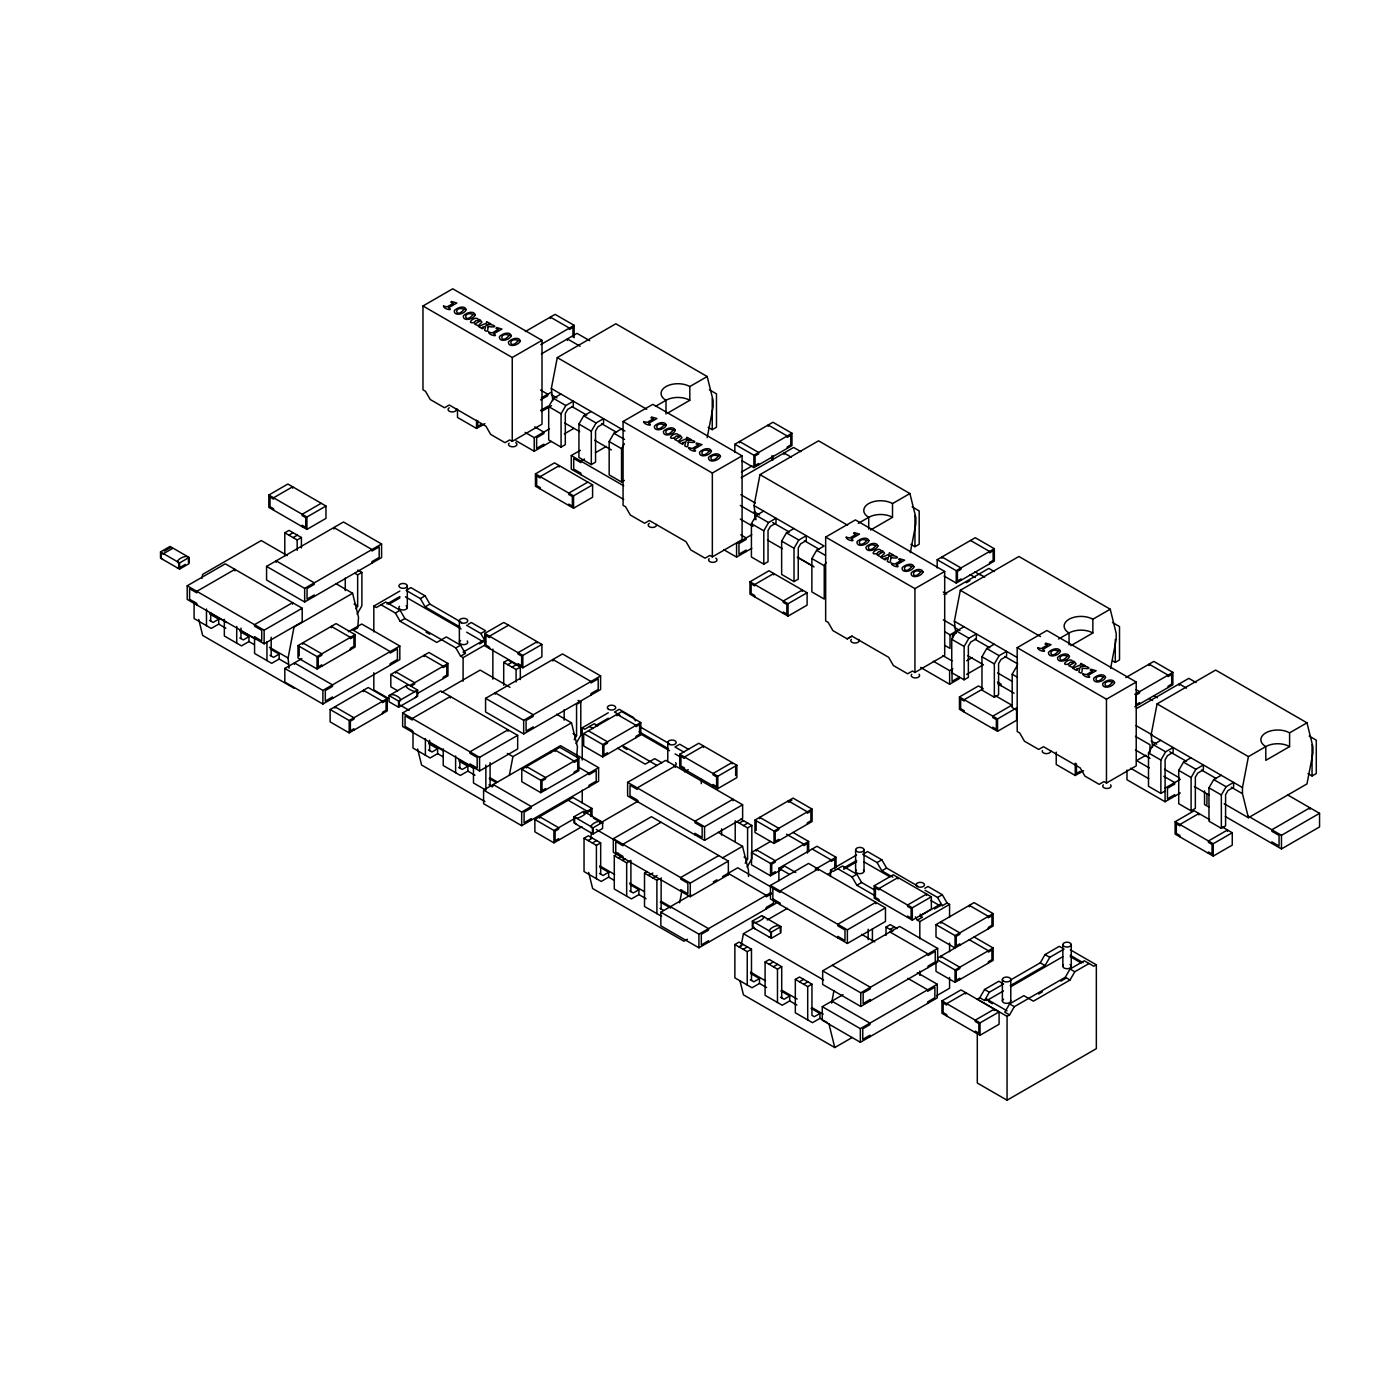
<?xml version="1.0" encoding="UTF-8"?>
<svg xmlns="http://www.w3.org/2000/svg" width="1389" height="1389" viewBox="0 0 1389 1389"><rect width="100%" height="100%" fill="white"/><g stroke="black" fill="none" stroke-linecap="round" stroke-linejoin="round"><path stroke-width="1.5" d="M201.891 578.484L202.69 574.351L261.254 540.547L287.349 555.617M289.068 668.161L288.079 658.021L294.034 627.099L352.598 593.294L358.536 617.341L357.754 627.585M552.822 400.657L551.329 388.521L557.284 357.598L615.848 323.776L707.192 376.523L713.13 400.57L713.13 406.699L707.192 437.622M509.364 775.201L512.923 756.64L571.487 722.836L577.442 746.883L576.643 757.127M590.638 837.706L591.436 833.574M756.015 519.694L754.036 505.561L759.991 474.621L818.555 440.817L909.899 493.546L915.855 517.611L915.855 523.74L910.299 552.596M679.603 902.815L681.999 890.436M741.066 946.083L743.445 933.703L754.418 927.366M831.612 1002.945L833.99 990.565M955.858 633.349L954.365 621.213L960.32 590.29L1018.884 556.485L1110.228 609.215L1116.183 633.262L1116.183 639.391L1110.627 668.265M1152.61 746.952L1151.134 734.816L1157.072 703.893L1215.635 670.071L1306.98 722.818L1312.935 746.865L1312.935 752.994L1306.98 783.917L1248.416 817.739L1224.195 803.745M1248.416 817.739L1242.478 793.675L1242.478 787.546L1248.416 756.623L1265.796 746.587A16.842 9.723 0 0 1 1289.6 746.587L1289.6 732.854L1306.98 722.818M356.07 608.816L357.65 606.073L357.65 574.872L361.887 572.424L361.887 605.778L357.129 614.025M561.069 447.119L561.069 413.783L565.844 405.536L573.31 401.213L573.31 406.109L567.684 409.356L565.306 413.471L565.306 444.671L561.069 447.119L548.69 439.966L548.69 406.63L553.464 398.383L560.93 394.059M591.315 464.568L591.315 431.232L596.072 422.985L603.538 418.662L603.538 423.558L597.93 426.805L595.551 430.937L595.551 462.138L591.315 464.568L578.935 457.432L578.935 424.079L583.693 415.832L591.158 411.526M624.373 480.403L621.543 482.035L609.163 474.882L609.163 441.546L613.921 433.299L621.404 428.975M621.543 482.035L621.543 448.682L624.408 443.733M574.161 739.747L576.557 735.614L576.557 704.414L580.793 701.966L580.793 735.319L576.018 743.566M763.794 564.16L763.794 530.806L768.551 522.559L776.017 518.253L776.017 523.132L770.409 526.379L768.03 530.511L768.03 561.712L763.794 564.16L751.414 557.006L751.414 523.67L756.172 515.423L763.637 511.1M794.022 581.609L794.022 548.273L798.779 540.026L806.262 535.703L806.262 540.599L800.637 543.846L798.258 547.961L798.258 579.161L794.022 581.609L781.642 574.456L781.642 541.12L786.4 532.872L793.883 528.549M826.16 562.423L824.25 565.722L824.25 599.058L811.871 591.922L811.871 558.569L816.628 550.322L824.111 546.016L754.036 505.561M745.216 863.229L747.595 859.114L747.595 827.913L736.569 821.541M747.074 867.049L751.831 858.801L751.831 825.465L740.806 819.093M951.743 639.322L956.5 631.075L968.88 638.228L976.345 633.905L976.345 638.801L970.737 642.048L968.359 646.163L968.359 677.363L964.122 679.811L951.743 672.675L951.743 639.322L964.122 646.475L964.122 679.811M964.122 646.475L968.88 638.228M994.35 697.278L994.35 663.925L999.108 655.677L1006.591 651.354L1006.591 656.25L1000.965 659.497L998.587 663.629L998.587 694.83L994.35 697.278L981.971 690.125L981.971 656.771L986.728 648.524L994.211 644.218M1016.279 709.935L1012.199 707.574L1012.199 674.238L1016.974 665.991M979.801 997.736L984.558 989.489L998.847 981.242L1003.605 983.985L989.333 992.232L984.558 1000.479L979.801 997.736L977.3 999.177L1007.06 1016.366L1009.56 1014.925L1014.317 1006.678L1065.276 977.266L1070.034 969.018L1084.305 960.771L1093.838 966.258L1096.338 964.817L1096.338 1048.66L1007.06 1100.21L977.3 1083.021L977.3 1033.572M1165.111 790.966L1160.874 793.414L1148.495 786.261L1148.495 752.925L1153.252 744.678L1160.735 740.354M1089.08 963.515L1074.791 971.762L1070.034 980.009L1033.364 1001.174L1023.849 995.67L1009.56 1003.917L1004.803 1012.164L1009.56 1014.925M1010.949 979.766L1040.274 962.82L1045.032 954.573L1059.321 946.326L1062.498 948.166M1160.874 793.414L1160.874 760.061L1165.631 751.814L1173.115 747.508L1173.115 752.404L1167.489 755.633L1165.111 759.766L1165.076 801.748L1126.983 779.75L1126.983 770.027M1010.202 985.686L1045.032 965.581L1049.789 957.334L1064.078 949.086M1191.102 810.863L1191.102 777.527L1195.877 769.28L1203.343 764.957L1203.343 769.853L1197.735 773.1L1195.339 777.215L1195.339 808.415L1191.102 810.863L1178.723 803.727L1178.723 770.374L1183.497 762.127L1190.963 757.821M1221.348 828.33L1221.348 794.977L1226.105 786.73L1233.588 782.424L1233.588 787.303L1227.963 790.549L1225.584 794.682L1225.584 825.882L1221.348 828.33L1208.968 821.177L1208.968 787.823L1213.726 779.576L1221.209 775.27M422.968 305.979L452.727 288.79L542.005 340.34L542.005 424.183L512.246 441.355L509.746 439.914L504.988 442.674L490.699 434.427L485.942 426.18L449.272 405.015L444.515 407.758L430.243 399.511L425.468 391.264L422.968 389.823L422.968 305.979L512.246 357.511L542.005 340.34M525.337 331.537L555.096 314.365L574.143 325.356L574.143 337.735M160.516 551.937L170.031 546.433L189.078 557.44L189.078 563.621L179.563 569.108L160.516 558.118L160.516 551.937L179.563 562.927L189.078 557.44M164.284 551.138L170.621 547.474M268.824 495.04L287.87 484.032L325.964 506.03L325.964 518.392L306.917 529.4L268.824 507.402L268.824 495.04L306.917 517.021L325.964 506.03M540.807 344.594L574.143 325.356M541.328 353.952L577.008 333.36L589.7 340.687M177.167 567.736L178.955 568.084L185.31 564.42M321.206 503.287L302.16 514.277L302.16 515.649L305.736 517.715L305.736 527.334L302.16 525.268L302.16 526.639M187.202 585.793L225.296 563.812L302.212 608.226L302.212 621.821L264.136 643.819L187.202 599.406L187.202 585.793L264.136 630.207L302.212 608.226M284.797 555.704L284.797 532.82L289.034 530.372L301.413 537.526L301.413 547.943M288.877 535.164L293.114 532.716M457.502 409.199L457.502 417.447L476.531 428.437L484.865 423.628M293.114 537.612L297.35 535.164M541.38 397.914L551.502 392.063M284.797 532.82L297.177 539.956L301.413 537.526M540.564 399.893L547.787 395.726L547.787 394.216L540.529 390.031M266.566 566.399L343.482 521.986L381.576 543.984L381.576 557.579L304.66 601.993L266.566 580.012L266.566 566.399L304.66 588.398L381.576 543.984M540.564 410.467L547.787 406.317L547.787 407.828M541.38 411.526L551.502 405.675M194.095 601.854L194.095 618.522L211.232 628.418L218.715 624.112L218.715 619.216L213.09 622.463L209.565 620.414M525.146 432.413L534.209 437.657L549.402 428.871M516.066 440.782L534.209 451.251L551.259 441.407M564.299 433.889L573.605 428.524M224.341 619.303L224.341 635.988L241.478 645.885L248.944 641.562L248.944 636.666L243.335 639.912L239.793 637.881M623.071 421.492L652.83 404.321L742.091 455.852L742.091 539.696L712.349 556.885L709.848 555.444L705.074 558.187L690.802 549.94L686.027 541.693L649.375 520.528L644.618 523.271L630.328 515.024L625.571 506.777L623.071 505.336L623.071 421.492L712.349 473.041L742.091 455.852M535.459 473.875L554.506 462.867L592.599 484.865L592.599 497.227L573.553 508.235L535.459 486.237L535.459 473.875L573.553 495.856L592.599 484.865M655.573 406.317L666.008 400.292A16.842 9.723 0 0 1 689.812 400.292L689.812 386.559L707.192 376.523M623.713 499.432L571.278 469.152L571.278 455.557L580.359 450.314M584.526 459.012L580.897 461.096L580.897 462.606L573.692 458.457L573.692 469.031L580.897 473.198L580.897 474.708M595.412 452.727L606.298 446.442M667.831 412.984L689.812 400.292M288.079 664.15L279.189 659.011L279.189 654.132L273.564 657.362L270.022 655.33M297.993 645.607L336.086 623.609L355.133 634.617L355.133 646.979L317.039 668.977L297.993 657.969L297.993 645.607L317.039 656.598L355.133 634.617M279.189 659.011L271.706 663.334L254.569 653.438L254.569 636.77L261.722 640.919L261.722 630.328L254.517 626.179L254.517 624.668L292.61 602.67L292.61 604.18M587.825 482.122L568.796 493.112L568.796 494.484L572.355 496.55L572.355 506.169L568.796 504.103L568.796 505.474M373.815 631.891L373.815 606.09L399.858 591.054M387.01 603.972L399.893 596.523M388.851 604.284L399.893 597.912M348.396 631.717L361.73 624.026L399.824 646.007L399.824 659.619L322.89 704.032L284.814 682.051L284.814 668.439L301.864 658.594M353.917 630.05L357.529 627.967M708.182 427.308L712.244 429.67L716.481 427.222L716.481 393.868L709.414 389.788M381.072 604.788L395.361 613.035L400.119 610.275L404.876 618.522L455.835 647.934L460.592 656.181L463.093 657.622L485.403 644.739M425.121 595.846L410.831 587.599L406.074 590.36L420.363 598.59L425.121 595.846L429.878 604.093L461.044 622.081M395.361 613.035L400.119 621.282L404.876 618.522M420.363 598.59L425.121 606.837L429.878 604.093M734.833 452.501L734.833 444.254L772.926 422.256L791.973 433.246L791.973 445.626L753.88 467.607L741.761 460.61M284.814 668.439L322.89 690.42L399.824 646.007M734.833 444.254L753.88 455.245L791.973 433.246M468.128 624.338L471.305 622.515L485.577 630.762L480.82 633.506L466.548 625.258M330.131 709.519L368.224 687.52L387.271 698.528L387.271 710.89L349.177 732.888L330.131 721.881L330.131 709.519L349.177 720.509L387.271 698.528M397.758 690.837L390.83 686.843L390.83 674.464L428.923 652.483L447.97 663.473L447.97 675.835L418.211 693.024M741.379 472.086L752.091 465.888M741.222 477.712L793.64 447.449L800.897 451.633M455.835 647.934L460.592 645.191L465.35 653.438L460.592 656.181M484.744 633.436L503.79 622.446L541.884 644.444L541.884 656.806L522.837 667.796L484.744 645.816L484.744 633.436L522.837 655.434L541.884 644.444M508.565 625.189L489.518 636.197L489.518 637.568L485.942 635.502L485.942 645.121L489.518 647.187L489.518 648.559M390.83 674.464L417.62 690.073L417.62 696.254L398.574 707.244L389.042 701.758L389.042 695.559L408.088 684.569M389.649 695.906C391.524 691.618 404.998 699.414 399.164 701.41L399.164 706.22L400.952 705.872M407.498 685.593C401.664 685.767 415.155 693.545 417.03 691.097L417.03 695.906L415.242 697.625M479.639 643.94L483.32 641.822L466.635 632.186M409.877 685.471L447.97 663.473M411.075 686.149L414.634 684.082L414.634 682.711L395.605 671.72L395.605 673.092M389.042 695.559L398.574 701.063L417.62 690.073M402.654 712.939L440.747 690.941L517.663 735.354L517.663 748.966L479.57 770.947L402.654 726.534L402.654 712.939L479.57 757.352L517.663 735.354M441.719 692.278L480.143 670.088L509.971 687.312M503.703 685.246L503.703 662.362L507.94 659.914L520.319 667.067L520.319 679.568M507.766 664.706L512.003 662.258M512.003 667.154L516.239 664.706M503.703 662.362L516.083 669.498L520.319 667.067M751.762 534.713L736.569 543.481L736.569 557.093L723.86 549.766M485.577 698.354L562.51 653.941L600.604 675.922L600.604 689.534L523.67 733.948L485.577 711.949L485.577 698.354L523.67 720.335L600.604 675.922M736.569 557.093L751.762 548.325M413.002 731.395L413.002 748.063L430.139 757.96L437.622 753.654L437.622 748.758L431.996 752.005L428.454 749.956M825.656 537.092L855.416 519.903L944.694 571.452L944.694 655.295L914.934 672.467L912.434 671.026L907.677 673.787L893.387 665.539L888.63 657.292L851.961 636.127L847.203 638.871L832.914 630.623L828.157 622.376L825.656 620.935L825.656 537.092L914.934 588.623L944.694 571.452M749.956 581.765L769.002 570.757L807.096 592.756L807.096 605.135L788.049 616.126L749.956 594.127L749.956 581.765L788.049 603.746L807.096 592.756M858.28 523.358L868.715 517.333A16.842 9.723 0 0 1 892.519 517.333L892.519 503.582L909.899 493.546M870.538 530.025L892.519 517.333M443.23 748.845L443.23 765.53L460.367 775.427L467.85 771.103L467.85 766.207L462.224 769.454L458.7 767.423M582.234 760.043L582.234 727.801L608.278 712.765M483.598 790.081L560.514 745.667L598.607 767.648L598.607 781.26L521.674 825.674L483.598 803.675L483.598 790.081L521.674 812.061L598.607 767.648M595.447 725.666L608.313 718.235M521.778 769.298L559.854 747.317L578.9 758.307L578.9 770.687L540.807 792.668L521.778 781.677L521.778 769.298L540.807 780.305L578.9 758.307M583.675 733.566L621.751 711.585L640.798 722.575L640.798 734.937L602.704 756.936L583.675 745.945L583.675 733.566L602.704 744.556L640.798 722.575M910.889 544.349L914.952 546.693L919.188 544.245L919.188 510.909L912.122 506.829M937.193 567.945L937.193 559.698L975.286 537.717L994.333 548.707L994.333 561.069L956.24 583.067L944.121 576.07M937.193 559.698L956.24 570.688L994.333 548.707M581.887 826.681L553.916 842.845L534.869 831.837L534.869 819.475L572.962 797.477L591.992 808.467L591.992 816.715M847.203 638.871L851.961 636.127M943.878 594.353L988.846 568.396L994.298 571.539M966.362 582.72L969.921 580.654M627.62 782.337L665.713 760.356L742.629 804.769L742.629 818.381L704.553 840.362L627.62 795.949L627.62 782.337L704.553 826.75L742.629 804.769M679.725 754.262L698.771 743.254L736.865 765.252L736.865 777.614L717.818 788.622L679.725 766.624L679.725 754.262L717.818 776.243L736.865 765.252M574.022 816.784L583.554 811.298L602.6 822.288L602.6 828.469L593.068 833.973L574.022 822.983L574.022 816.784L593.068 827.792L602.6 822.288M534.869 819.475L553.916 830.466L574.733 818.434M583.675 813.294L591.992 808.467M684.534 771.815L688.25 769.68M599.944 823.173L638.384 800.984M614.025 880.244L608.66 877.136L601.194 881.459L584.04 871.563L584.04 838.227L588.294 835.779L600.673 842.915L600.673 874.115M588.12 840.571L592.356 838.123M944.572 631.648L950.024 634.79L963.966 626.752M956.031 632.846L952.42 634.929L952.42 639.148M592.356 843.019L596.593 840.571M584.04 838.227L596.419 845.363L600.673 842.915M613.33 838.696L651.424 816.697L728.357 861.111L728.357 874.723L690.264 896.721L613.33 852.308L613.33 838.696L690.264 883.109L728.357 861.111M661.042 822.253L622.949 844.252L622.949 845.762L615.744 841.595L615.744 852.186L622.949 856.336L622.949 857.864M646.041 898.718L638.905 894.603L631.422 898.909L614.285 889.012L614.285 855.676L618.522 853.228M618.348 858.02L621.178 856.388M933.304 661.199L949.625 670.627L952.837 668.769M966.692 660.765L972.265 657.553M622.585 860.468L625.415 858.836M608.66 877.136L608.66 872.257L603.052 875.487L599.51 873.455M614.285 855.676L626.665 862.829L630.901 860.381L630.901 891.582M920.612 667.467L949.625 684.221L959.243 678.683L959.243 677.172L952.038 681.322L952.038 670.748M966.692 674.377L983.447 664.706M1017.182 647.656L1046.941 630.484L1136.219 682.034L1136.219 765.86L1106.46 783.049L1103.96 781.608L1099.185 784.351L1084.913 776.104L1080.156 767.857L1043.486 746.692L1038.729 749.435L1024.44 741.205L1019.682 732.958L1017.182 731.499L1017.182 647.656L1106.46 699.205L1136.219 682.034M661.65 916.375L644.513 906.479L644.513 873.125L647.343 871.493M648.594 875.487L652.83 873.039M739.295 823.121L743.532 820.673M1058.609 639.009L1069.044 632.985A16.842 9.723 0 0 1 1092.848 632.985L1092.848 619.251L1110.228 609.215M1016.592 710.005L1016.592 720.301L997.545 731.308L959.452 709.31L959.452 696.948L978.498 685.94L983.256 688.701L964.209 699.691L964.209 701.063L960.632 698.997L960.632 708.616L964.209 710.682L964.209 712.053M652.83 877.935L657.066 875.487M743.532 825.552L747.768 823.121M754.956 820.083L793.05 798.102L812.096 809.093L812.096 821.472L774.003 843.453L754.956 832.462L754.956 820.083L774.003 831.091L812.096 809.093M791.852 800.168L788.275 802.217L788.275 800.845L807.322 811.836L807.322 813.225L810.898 811.159L810.898 820.777L807.322 822.844L807.322 824.215M638.905 894.603L638.905 889.707L633.28 892.953L629.738 890.905M644.513 873.125L656.893 880.279L659.723 878.647M747.595 827.913L751.831 825.465M1070.867 645.677L1092.848 632.985M718.738 855.572L680.645 877.553L680.645 879.063L687.85 883.23L687.85 893.821L680.645 889.654L680.645 891.165M722.402 857.951L742.542 846.318L748.497 870.382L748.497 876.511M780.67 869.983L770.548 875.817L751.501 864.826L751.501 852.464L770.548 841.456M1011.817 706.567L1011.817 705.178L992.77 716.186L992.77 717.557L996.347 719.624L996.347 729.242L992.77 727.176L992.77 728.548M775.843 903.388L698.91 947.802L660.834 925.803L660.834 912.191L690.923 894.829M713.252 881.928L716.967 879.775M722.558 876.563L737.75 867.778L772.215 887.675M959.452 696.948L997.545 718.929L1016.592 707.939M1112.572 660.799L1115.28 662.362L1119.517 659.914L1119.517 626.561L1112.45 622.48M751.501 852.464L770.548 863.454L808.641 841.456L808.641 851.77M778.882 880.643L778.882 868.264L816.975 846.266L836.022 857.273L836.022 867.569M780.062 868.958L783.639 866.892L783.639 865.521L795.758 872.518M1125.854 677.554L1153.825 661.407L1172.872 672.398L1172.872 684.777L1134.778 706.775M770.461 885.435L808.554 863.437L885.47 907.85L885.47 921.463L847.377 943.444L770.461 899.03L770.461 885.435L847.377 929.849L885.47 907.85M687.451 939.242L683.978 941.238L592.634 888.509L588.658 872.466M660.834 912.191L698.91 934.189L771.034 892.554M771.642 893.717L766.224 896.843L766.224 895.332L728.131 873.334L728.131 874.844M815.187 869.288L836.022 857.273M830.535 876.494L830.535 870.052L856.579 855.016M1134.778 694.396L1172.872 672.398M827.688 874.445L831.247 872.396L831.247 871.007M843.748 867.934L856.614 860.486M752.334 921.115L761.849 915.611L780.896 926.602L780.896 932.8L771.381 938.287L752.334 927.296L752.334 921.115L771.381 932.106L780.896 926.602M843.748 869.306L856.614 861.875M767.232 919.969L787.372 908.354M1136.41 708.616L1188.828 678.353L1196.085 682.537M766.624 987.579L759.47 983.464L752.005 987.77L734.868 977.873L734.868 944.537L739.104 942.089L751.484 949.225L751.484 980.426M837.793 868.75L852.082 876.997L856.839 874.237L861.614 882.484L874.445 889.898M881.841 859.808L867.552 851.561L862.795 854.322L877.084 862.569L881.841 859.808L886.599 868.056L917.764 886.043M738.931 946.881L743.167 944.433M743.167 949.329L747.404 946.881M852.082 876.997L856.839 885.244L861.614 882.484M877.084 862.569L881.841 870.799L886.599 868.056M734.868 944.537L747.247 951.673L751.484 949.225M874.219 885.783L893.266 874.792L931.359 896.79L931.359 909.153L912.313 920.143L874.219 898.162L874.219 885.783L912.313 907.781L931.359 896.79M1056.23 752.126L1056.23 764.488L1075.26 775.496L1083.594 770.687M796.852 1005.028L789.716 1000.913L782.233 1005.237L765.096 995.34L765.096 961.987L769.332 959.539L781.712 966.692L781.712 997.892M769.159 964.331L773.395 961.9M773.395 966.779L777.649 964.331M1145.908 755.217L1136.601 760.599L1149.293 767.926M759.47 983.464L759.47 978.568L753.862 981.815L750.32 979.766M765.096 961.987L777.475 969.14L781.712 966.692M924.848 888.3L928.026 886.477L942.315 894.724L947.072 902.972L949.572 904.413L949.572 917.313M795.324 979.436L799.56 977.005L811.94 984.141L811.94 1015.342L814.319 1016.713L819.944 1013.484L819.944 1018.363L812.478 1022.686L795.324 1012.789L795.324 979.436L807.703 986.589L811.94 984.141M886.026 935.405L886.026 927.071L890.262 924.623L897.172 928.616M925.057 890.262L937.54 897.468L942.315 894.724M799.404 981.797L803.641 979.349M890.106 929.432L894.342 926.984M822.653 970.842L899.586 926.428L937.662 948.427L937.662 962.039L860.746 1006.452L822.653 984.454L822.653 970.842L860.746 992.84L937.662 948.427M947.072 902.972L942.315 905.715L940.04 904.413L919.813 916.098L922.07 917.4L917.313 920.143L915.403 916.844M803.641 984.245L807.877 981.797M934.537 908.979L940.04 905.784L940.04 904.413M789.716 1000.913L789.716 996.017L784.091 999.264L780.549 997.215M917.313 920.143L919.813 921.601L949.572 904.413M1165.076 788.136L1180.268 779.368M993.135 913.615L955.042 935.613L955.042 947.975L935.995 936.985L935.995 924.623L974.088 902.624L993.135 913.615L993.135 925.994L937.592 958.063M1165.076 801.748L1180.268 792.963M917.33 972.734L937.28 984.245L937.28 997.858L860.347 1042.271L822.271 1020.273L822.271 1006.678L843.054 994.68M1289.6 746.587L1265.796 760.339L1265.796 746.587A16.842 9.723 0 0 1 1265.796 732.854A16.842 9.723 0 0 1 1289.6 732.854M1222.146 826.889L1232.269 832.74L1232.269 845.102L1213.222 856.093L1175.129 834.112L1175.129 821.732L1194.175 810.742L1209.663 819.684M937.731 959.973L955.042 969.973L993.135 947.975L993.135 960.355L955.042 982.336L935.995 971.345L935.995 961.032M822.271 1006.678L860.347 1028.659L937.28 984.245M739.972 980.79L743.445 994.819L834.789 1047.549L852.169 1037.514M1307.969 773.604L1312.049 775.965L1316.286 773.517L1316.286 740.163L1309.202 736.083M936.551 995.774L949.572 988.256L949.572 977.509M1175.129 821.732L1213.222 843.731L1232.269 832.74M941.95 1000.896L960.997 989.906L999.09 1011.886L999.09 1024.266L980.044 1035.256L941.95 1013.276L941.95 1000.896L980.044 1022.894L999.09 1011.886M984.558 1000.479L986.832 999.177L1007.06 1010.862M1003.518 990.913L986.832 1000.549L986.832 999.177M1010.932 986.641L1062.863 956.656M1247.652 815.812L1281.457 835.327L1319.55 813.346L1319.55 826.941L1281.457 848.939L1225.324 816.524M1038.59 994.038L1042.306 991.885M1060.849 981.19L1066.405 977.978M970.512 540.46L989.558 551.45L989.558 552.822L993.135 550.773L993.135 560.392L989.558 562.458L989.558 563.83M791.279 457.189L784.021 452.988L784.021 454.498M1186.466 688.093L1179.209 683.909L1179.209 685.419M979.245 573.952L984.679 577.095M974.852 571.817L980.044 574.82M580.081 346.243L567.389 338.916L567.389 340.427M970.095 574.577L975.286 577.564M1153.825 695.767L1157.297 697.764M1136.08 689.656L1139.553 691.653L1139.553 693.024L1135.976 695.09L1135.976 704.709L1139.553 702.643L1139.553 704.015M1149.068 698.528L1152.523 700.525M557.284 357.598L646.753 409.251M759.991 474.621L847.603 525.216M960.32 590.29L1040.483 636.561M1157.072 703.893L1248.416 756.623M943.253 592.061L946.708 594.058M1287.603 794.89L1319.55 813.346M740.841 494.675L755.356 503.061M1136.028 725.596L1152.349 735.007M551.329 388.521L624.928 431.024M954.365 621.213L1017.304 657.553M1151.134 734.816L1242.478 787.546M943.305 619.824L954.191 626.109M551.329 394.65L556.92 397.879M571.834 406.491L586.748 415.103M601.663 423.714L616.577 432.326M754.036 511.69L759.627 514.92M772.683 522.455L789.456 532.126M804.37 540.738L819.284 549.35M954.365 627.342L959.955 630.571M974.87 639.183L989.784 647.795M1004.698 656.407L1017.755 663.942M1151.134 740.945L1156.724 744.174M1169.764 751.709L1186.553 761.398M1201.468 770.01L1216.365 778.604M1231.279 787.216L1242.478 793.675M740.302 505.474L754.8 513.843L754.8 519.677M553.464 398.383L565.844 405.536M583.693 415.832L596.072 422.985M613.921 433.299L624.529 439.41M756.172 515.423L768.551 522.559M786.4 532.872L798.779 540.026M816.628 550.322L825.483 555.426M986.728 648.524L999.108 655.677M1153.252 744.678L1165.631 751.814M1183.497 762.127L1195.877 769.28M1213.726 779.576L1226.105 786.73M1135.473 736.378L1149.988 744.747L1149.988 752.525M548.69 406.63L561.069 413.783M578.935 424.079L591.315 431.232M609.163 441.546L621.543 448.682M751.414 523.67L763.794 530.806M781.642 541.12L794.022 548.273M811.871 558.569L824.25 565.722M981.971 656.771L994.35 663.925M1012.199 674.238L1017.512 677.294M1148.495 752.925L1160.874 760.061M1178.723 770.374L1191.102 777.527M1208.968 787.823L1221.348 794.977M740.302 519.069L752.994 526.414M1135.473 749.991L1149.988 758.359M798.206 557.562L813.103 566.156M564.733 423.003L579.647 431.614M594.561 440.226L611.334 449.914M767.44 540.043L782.354 548.655M797.269 557.267L814.058 566.955M967.768 655.695L982.683 664.307M997.597 672.918L1012.512 681.53M1164.538 769.298L1179.452 777.909M1194.366 786.521L1209.281 795.133M944.572 645.26L950.024 648.403L950.024 634.79M1163.808 776.295L1174.695 782.58L1174.695 784.091L1167.472 788.258L1167.472 798.849L1174.695 794.682L1174.695 796.192M997.476 682.086L1001.087 684.169L1001.087 685.68M740.736 534.8L746.171 537.925L746.171 539.453L738.965 543.603L738.965 554.194L746.171 550.027L746.171 551.537M997.875 683.839L1014.109 693.215M1209.333 807.304L1204.541 804.526L1204.541 790.914M942.923 655.643L951.986 660.886M1130.611 768.239L1148.755 778.708M534.748 426.857L543.828 432.101L543.828 433.611L536.605 437.778L536.605 448.352L543.828 444.202L543.828 445.713M995.757 695.906L1011.817 705.178M571.278 455.557L623.713 485.82M1070.294 949.781L1096.338 964.817M1070.259 955.267L1083.142 962.699M1070.259 956.639L1081.302 963.011M1045.032 954.573L1049.789 957.334M1070.034 969.018L1074.791 971.762M688.649 749.383L679.725 744.226L674.967 746.969L683.892 752.126M619.859 715.144L614.494 712.053L619.251 709.31L633.54 717.557L635.45 720.856M640.138 726.864L669.463 743.792M425.121 606.837L459.95 626.96M881.841 870.799L892.832 877.154M1040.274 962.82L1045.032 965.581M1065.276 977.266L1070.034 980.009M405.432 596.853L461.061 628.974M639.044 731.725L668.369 748.654M864.01 861.892L889.967 876.876M930.769 900.437L940.04 905.784M357.824 570.08L361.887 572.424M639.808 733.548L669.498 750.685M675.054 753.897L680.627 757.109M578.067 700.403L580.793 701.966M354.942 573.31L357.65 574.872M793.05 832.462L808.641 841.456M974.088 936.985L993.135 947.975M400.119 610.275L385.829 602.027L376.315 607.531L373.815 606.09M460.592 645.191L446.303 636.943L436.788 642.447L400.119 621.282M856.839 874.237L842.567 865.989L833.035 871.493L830.535 870.052M786.556 834.216L803.884 844.217L803.884 845.588L807.443 843.522L807.443 853.141M812.2 849.026L831.247 860.017L831.247 861.388L834.824 859.322L834.824 868.958M969.331 939.728L988.378 950.736L988.378 952.107L991.937 950.041L991.937 959.66L988.378 961.726L988.378 963.098M597.826 725.805L594.266 723.738L584.734 729.242L582.234 727.801M661.876 762.769L654.723 758.654L645.208 764.158L617.706 748.272M935.995 924.623L955.042 935.613M465.35 653.438L463.093 652.136L483.32 640.451L485.577 641.753L480.82 633.506M425.989 632.099L429.705 634.235M589.492 726.482L593.068 728.548M622.463 745.528L657.101 765.53M623.296 747.369L626.995 749.522M335.808 583.606L352.598 593.294M856.839 885.244L875.174 895.818M588.432 730.822L607.479 741.813L607.479 743.184L603.902 745.251L603.902 754.869L607.479 752.803L607.479 754.192M556.572 714.224L571.487 722.836M354.108 604.041L357.65 606.073M573.015 733.583L576.557 735.614M886.026 927.071L892.919 931.064M718.304 832.324L742.542 846.318M889.967 931.984L928.06 953.983L928.06 955.493L935.266 951.326L935.266 961.917L928.06 966.067L928.06 967.595M778.882 868.264L789.265 874.254M984.558 989.489L989.333 992.232M1009.56 1003.917L1014.317 1006.678M352.112 629.582L390.205 651.563L390.205 653.073L397.428 648.906L397.428 659.497L390.205 663.664L390.205 665.175M744.053 857.065L747.595 859.114M988.673 1001.625L992.354 1003.743M578.102 766.919L588.988 773.204L588.988 774.715L596.211 770.548L596.211 781.139L588.988 785.306L588.988 786.816M861.666 934.346L874.705 941.881M907.712 978.29L927.661 989.801L927.661 991.312L934.884 987.145L934.884 997.736L927.661 1001.903L927.661 1003.414M507.332 753.411L512.923 756.64M568.188 800.238L587.234 811.228L587.234 812.6L590.811 810.534L590.811 816.315M388.694 698.528L373.815 689.934L373.815 672.727M399.858 704.97L409.147 710.335M584.144 812.322C589.978 812.496 576.487 820.274 574.612 817.826L574.612 822.635L576.4 824.354M601.993 822.635C600.135 818.347 586.644 826.125 592.478 828.122L592.478 832.949L590.69 832.601M593.398 818.086L602.704 823.451M762.457 916.653C768.291 916.809 754.8 924.588 752.925 922.14L752.925 926.949L754.713 928.668M832.271 965.303L870.365 987.284L870.365 988.794L863.142 992.961L863.142 1003.553L870.365 999.386L870.365 1000.896M596.35 829.546L614.997 840.31M209.774 612.827L226.563 622.498M239.603 630.033L254.517 638.645M269.431 647.257L288.079 658.021M209.878 614.112L218.715 619.216M240.106 631.561L248.944 636.666M270.334 649.028L279.189 654.132M428.68 742.368L443.595 750.963M458.509 759.575L473.423 768.186M490.195 777.875L497.661 782.181M428.767 743.653L437.622 748.758M459.012 761.103L467.85 766.207M489.241 778.569L496.307 782.649M218.715 624.112L225.851 628.227M248.944 641.562L254.309 644.652M437.622 753.654L442.969 756.745M467.85 771.103L474.986 775.236M488.928 784.872L492.47 786.903M743.445 933.703L823.608 979.992M294.034 688.215L202.69 635.467L198.714 619.425M599.735 865.851L614.633 874.462M629.547 883.074L644.461 891.686M661.251 901.374L708.529 928.633L708.529 930.144L701.323 934.311L701.323 944.902L708.529 940.735L708.529 942.246M599.822 867.153L608.66 872.257M630.05 884.602L638.905 889.707M660.296 902.051L669.133 907.156M484.969 801.609L421.579 765.009L417.62 748.966M659.983 908.371L663.508 910.403M750.546 972.161L765.461 980.773M782.233 990.461L797.147 999.073M812.061 1007.685L823.243 1014.144M750.633 973.463L759.47 978.568M780.861 990.913L789.716 996.017M811.107 1008.362L819.944 1013.484M819.944 1018.363L827.063 1022.478M937.54 897.468L942.315 905.715M920.178 914.101L922.07 917.4M828.834 1023.502L834.789 1047.549M1312.049 744.764L1312.049 775.965M1309.931 809.301L1309.931 807.79L1271.838 829.771L1271.838 831.282L1279.061 835.449L1279.061 846.04L1271.838 841.873L1271.838 843.383M1281.457 835.327L1281.457 848.939M1227.511 831.369L1227.511 829.98L1208.465 840.987L1208.465 842.359L1212.041 844.425L1212.041 854.044L1208.465 851.978L1208.465 853.35M1213.222 843.731L1213.222 856.093M1206.937 793.813L1206.937 804.405M1198.95 814.874L1198.95 813.485L1179.903 824.493L1179.903 825.865L1176.327 823.799L1176.327 833.417L1179.903 835.484L1179.903 836.855M1168.114 687.52L1168.114 686.149L1171.691 684.082L1171.691 674.464L1168.114 676.53L1168.114 675.158L1149.068 664.15L1149.068 665.539M1115.28 639.478L1115.28 662.362M1106.46 699.205L1106.46 783.049M1080.034 772.735L1080.034 771.364L1076.458 773.43L1076.458 763.811M1075.26 763.117L1075.26 775.496M1071.266 944.624A4.202 2.431 0 0 1 1064.946 946.725A4.202 2.431 0 0 1 1064.946 942.523A4.202 2.431 0 0 1 1071.266 944.624L1071.266 966.275M1069.044 644.774L1069.044 632.985A16.842 9.723 0 0 1 1069.044 619.251A16.842 9.723 0 0 1 1092.848 619.251M1062.845 944.624L1062.845 966.275M1010.793 979.488L1010.793 1000.931M1007.06 1016.366L1007.06 1100.21M1002.372 979.488L1002.372 1000.931M997.545 718.929L997.545 731.308M994.333 1010.515L994.333 1009.143L975.286 1020.134L975.286 1021.523L978.846 1023.571L978.846 1033.19L975.286 1031.142L975.286 1032.513M988.378 928.737L988.378 927.366L991.937 925.3L991.937 915.681L988.378 917.747L988.378 916.375L969.331 905.368L969.331 906.757M980.044 1022.894L980.044 1035.256M965.754 994.02L965.754 992.649L946.708 1003.639L946.708 1005.028L943.148 1002.962L943.148 1012.581L946.708 1014.647L946.708 1016.019M960.997 580.324L960.997 578.935L957.42 581.001L957.42 571.383L960.997 569.316L960.997 567.945L941.95 556.954L941.95 558.326M959.799 945.232L959.799 943.86L956.24 945.926L956.24 936.308L959.799 934.241L959.799 932.87L940.77 921.862L940.77 923.234M959.799 979.592L959.799 978.221L956.24 980.287L956.24 970.668L959.799 968.602L959.799 967.23L940.77 956.222L940.77 957.611M956.24 570.688L956.24 583.067M955.042 969.973L955.042 982.336M949.625 670.627L949.625 684.221M949.572 943.114L949.572 951.708M926.602 895.401L926.602 894.03L907.555 905.038L907.555 906.409L911.115 908.458L911.115 918.094L907.555 916.028L907.555 917.4M919.813 921.601L919.813 938.79M919.813 971.033L919.813 975.338M914.952 515.493L914.952 546.693M914.934 588.623L914.934 672.467M912.313 907.781L912.313 920.143M898.023 878.924L898.023 877.535L878.977 888.543L878.977 889.915L875.417 887.849L875.417 897.468L878.977 899.534L878.977 900.905M875.851 903.805L875.851 902.294L837.775 924.293L837.775 925.803L844.981 929.97L844.981 940.544L837.775 936.377L837.775 937.905M872.414 928.911L872.414 941.412M869.965 1036.715L869.965 1035.204L862.76 1039.371L862.76 1028.78L869.965 1024.631L869.965 1023.12L831.872 1001.122L831.872 1002.632M868.715 529.122L868.715 517.333A16.842 9.723 0 0 1 868.715 503.582A16.842 9.723 0 0 1 892.519 503.582M868.177 929.241L868.177 939.641M864.027 849.808A4.202 2.431 0 0 1 857.725 851.908A4.202 2.431 0 0 1 857.725 847.707A4.202 2.431 0 0 1 864.027 849.808L864.027 871.25M860.746 992.84L860.746 1006.452M860.347 1028.659L860.347 1042.271M855.607 849.808L855.607 871.25M847.377 929.849L847.377 943.444M818.156 870.504L818.156 868.993L780.08 890.974L780.08 892.485L772.857 888.335L772.857 898.909L780.08 903.076L780.08 904.586M807.703 986.589L807.703 1019.943M802.321 591.384L802.321 590.012L783.274 601.003L783.274 602.375L786.851 604.441L786.851 614.06L783.274 611.993L783.274 613.365M788.049 603.746L788.049 616.126M787.216 448.369L787.216 446.998L790.775 444.931L790.775 435.313L787.216 437.379L787.216 436.007L768.169 424.999L768.169 426.371M780.305 931.759L780.305 926.949C778.43 922.661 764.957 930.456 770.791 932.453L770.791 937.262L769.002 936.915M778.76 840.71L778.76 839.338L775.184 841.387L775.184 831.768L778.76 829.719L778.76 828.33L759.714 817.34L759.714 818.711M777.475 969.14L777.475 1002.476M775.305 873.073L775.305 871.702L771.728 873.768L771.728 864.149L775.305 862.083L775.305 860.711L756.258 849.703L756.258 851.092M774.003 831.091L774.003 843.453M773.76 574.89L773.76 573.518L754.713 584.509L754.713 585.88L751.136 583.831L751.136 593.45L754.713 595.499L754.713 596.888M773.447 899.03L773.447 903.249L766.224 907.416L766.224 908.927M772.926 455.939L772.926 460.054M771.728 455.939L771.728 459.776M771.381 932.106L771.381 938.287M770.548 863.454L770.548 875.817M758.637 464.864L758.637 463.492L755.078 465.558L755.078 455.922L758.637 453.873L758.637 452.501L739.59 441.494L739.59 442.865M756.137 820.777L756.137 830.396M753.88 455.245L753.88 467.607M747.247 951.673L747.247 985.027M735.666 765.929L735.666 775.566M735.215 820.76L735.215 841.56M733.027 800.724L733.027 799.213L694.934 821.212L694.934 822.722L702.139 826.889L702.139 837.463L694.934 833.296L694.934 834.806M732.107 763.881L732.107 762.509L713.061 773.499L713.061 774.871L716.62 776.937L716.62 786.556L713.061 784.49L713.061 785.861M721.603 828.851L721.603 835.102M717.818 776.243L717.818 788.622M712.349 473.041L712.349 556.885M712.244 398.469L712.244 429.67M704.553 826.75L704.553 840.362M703.529 747.386L703.529 746.015L684.482 757.005L684.482 758.377L680.923 756.311L680.923 765.929L684.482 767.995L684.482 769.367M701.271 779.351L701.271 783.656M698.91 934.189L698.91 947.802M690.264 883.109L690.264 896.721M675.332 767.423L675.332 765.912L637.238 787.893L637.238 789.403L630.016 785.236L630.016 795.828L637.238 799.995L637.238 801.505M670.453 906.635L670.453 908.163M667.779 742.455L667.779 761.762M666.008 414.044L666.008 400.292A16.842 9.723 0 0 1 666.008 386.559A16.842 9.723 0 0 1 689.812 386.559M661.129 877.831L661.129 909.031M656.893 880.279L656.893 913.615M636.04 737.698L636.04 736.309L639.617 734.26L639.617 724.641L636.04 726.69L636.04 725.318L616.994 714.328L616.994 715.7M626.665 862.829L626.665 896.165M602.704 744.556L602.704 756.936M596.419 845.363L596.419 878.716M593.068 827.792L593.068 833.973M590.985 695.09L590.985 693.58L598.19 689.413L598.19 678.822L590.985 682.989L590.985 681.478L552.891 659.48L552.891 661.008M582.234 790.133L582.234 803.033M574.143 773.43L574.143 772.058L577.72 769.992L577.72 760.373L574.143 762.439L574.143 761.05L555.096 750.06L555.096 751.432M573.553 495.856L573.553 508.235M572.962 337.041L572.962 327.422L569.386 329.488L569.386 328.099L550.339 317.109L550.339 318.48M564.177 709.744L564.177 720.144M559.263 466.999L559.263 465.628L540.217 476.618L540.217 477.99L536.658 475.923L536.658 485.542L540.217 487.608L540.217 488.98M558.673 840.085L558.673 838.713L555.096 840.779L555.096 831.16L558.673 829.094L558.673 827.722L539.627 816.715L539.627 818.104M553.916 830.466L553.916 842.845M550.895 751.206L550.895 752.734M545.582 789.924L545.582 788.553L542.005 790.601L542.005 780.983L545.582 778.916L545.582 777.545L526.535 766.554L526.535 767.926M540.807 780.305L540.807 792.668M537.126 643.055L537.126 641.683L518.08 652.674L518.08 654.063L521.656 656.112L521.656 665.748L518.08 663.682L518.08 665.053M534.209 437.657L534.209 451.251M533.289 728.392L533.289 726.881L526.084 731.048L526.084 720.457L533.289 716.307L533.289 714.797L495.196 692.798L495.196 694.309M531.293 820.118L531.293 818.607L524.087 822.774L524.087 812.183L531.293 808.033L531.293 806.523L493.199 784.525L493.199 786.035M523.67 720.335L523.67 733.948M522.837 655.434L522.837 667.796M521.674 812.061L521.674 825.674M516.083 669.498L516.083 681.982M512.246 357.511L512.246 441.355M508.044 731.308L508.044 729.798L469.968 751.796L469.968 753.307L477.174 757.474L477.174 768.048L469.968 763.898L469.968 765.408M492.852 649.045L492.852 679.152M490.091 762.665L490.091 785.532M485.855 765.113L485.855 790.133L473.475 782.979L473.475 766.311M481.306 425.694L481.306 424.322L477.729 426.388L477.729 420.607M479.57 757.352L479.57 770.947M476.531 420.19L476.531 428.437M463.093 657.622L463.093 681.287M459.846 759.766L459.846 768.082M459.36 620.761L459.36 642.204M455.609 755.998L455.609 772.666M450.349 698.007L450.349 696.497L412.273 718.495L412.273 720.006L405.05 715.839L405.05 726.412L412.273 730.579L412.273 732.09M443.213 678.596L443.213 677.224L446.772 675.158L446.772 665.539L443.213 667.588L443.213 666.216L424.166 655.226L424.166 656.598M429.618 740.233L429.618 750.633M425.381 738.549L425.381 755.217M407.307 585.898A4.202 2.431 0 0 1 400.987 587.998A4.202 2.431 0 0 1 400.987 583.797A4.202 2.431 0 0 1 407.307 585.898L407.307 607.549M398.574 701.063L398.574 707.244M382.496 713.633L382.496 712.262L386.073 710.196L386.073 700.577L382.496 702.643L382.496 701.271L363.467 690.281L363.467 691.653M371.957 563.135L371.957 561.625L379.18 557.458L379.18 546.884L371.957 551.051L371.957 549.54L333.881 527.542L333.881 529.053M353.935 730.128L353.935 728.756L350.358 730.822L350.358 721.204L353.935 719.137L353.935 717.766L334.888 706.775L334.888 708.147M350.358 649.722L350.358 648.35L353.935 646.284L353.935 636.666L350.358 638.732L350.358 637.36L331.311 626.37L331.311 627.741M349.177 720.509L349.177 732.888M345.271 578.137L345.271 590.603M332.509 698.476L332.509 696.965L325.304 701.132L325.304 690.559L332.509 686.392L332.509 684.881L294.416 662.883L294.416 664.393M322.89 690.42L322.89 704.032M321.797 666.216L321.797 664.845L318.22 666.911L318.22 657.292L321.797 655.226L321.797 653.854L302.75 642.847L302.75 644.236M317.039 656.598L317.039 668.977M314.261 596.454L314.261 594.943L307.056 599.093L307.056 588.519L314.261 584.352L314.261 582.842L276.185 560.843L276.185 562.354M306.917 517.021L306.917 529.4M304.66 588.398L304.66 601.993M299.173 646.284L299.173 655.921M297.177 539.956L297.177 550.357M292.628 488.164L292.628 486.792L273.581 497.783L273.581 499.155L270.022 497.088L270.022 506.725L273.581 508.773L273.581 510.145M271.185 637.273L271.185 655.99M266.948 641.822L266.948 660.591M264.136 630.207L264.136 643.819M254.517 636.752L254.517 638.263M240.957 628.141L240.957 638.541M236.72 626.456L236.72 643.124M234.915 570.879L234.915 569.351L196.821 591.349L196.821 592.86L189.599 588.693L189.599 599.284L196.821 603.451L196.821 604.962M210.711 612.757L210.711 621.091M206.475 609.007L206.475 625.675M188.487 562.58L188.487 557.77C186.612 553.499 173.121 561.278 178.955 563.274L178.955 568.084M179.563 562.927L179.563 569.108M172.41 548.499L162.895 554.003L161.107 552.961L161.107 557.77L162.895 559.489M1010.654 1000.306A4.202 2.431 0 0 1 1005.497 1003.275A4.202 2.431 0 0 1 1003.605 999.212M1070.034 964.556A4.202 2.431 0 0 1 1070.277 967.838A4.202 2.431 0 0 1 1064.634 968.272A4.202 2.431 0 0 1 1063.418 965.06M863.472 870.035A4.202 2.431 0 0 1 859.826 873.681A4.202 2.431 0 0 1 856.18 870.035M467.208 640.989A4.202 2.431 0 0 1 465.975 644.183A4.202 2.431 0 0 1 460.332 643.749A4.202 2.431 0 0 1 460.592 640.485M406.074 605.83A4.202 2.431 0 0 1 406.317 609.111A4.202 2.431 0 0 1 400.674 609.528A4.202 2.431 0 0 1 399.459 606.333M675.627 762.683A4.202 2.431 0 0 1 674.099 765.999M858.593 639.409A4.202 2.431 0 0 1 854.947 643.055A4.202 2.431 0 0 1 851.301 639.409M919.049 674.273A4.202 2.431 0 0 1 915.403 677.919A4.202 2.431 0 0 1 911.757 674.273M1050.535 750.581A4.202 2.431 0 0 1 1046.455 753.637A4.202 2.431 0 0 1 1042.392 750.581M1110.575 784.837A4.202 2.431 0 0 1 1106.929 788.483A4.202 2.431 0 0 1 1103.283 784.837M656.407 524.417A4.202 2.431 0 0 1 651.267 527.386A4.202 2.431 0 0 1 649.375 523.323M715.786 558.17A4.202 2.431 0 0 1 716.047 561.451A4.202 2.431 0 0 1 710.404 561.885A4.202 2.431 0 0 1 709.171 558.673M456.321 408.887A4.202 2.431 0 0 1 451.165 411.856A4.202 2.431 0 0 1 449.272 407.793M515.701 442.657A4.202 2.431 0 0 1 515.944 445.938A4.202 2.431 0 0 1 510.319 446.355A4.202 2.431 0 0 1 509.086 443.16M473.996 322.561C464.777 324.245 476.305 315.129 478.007 319.383A4.045 2.344 0 0 1 480.09 319.817L481.896 322.179L478.25 325.773L474.639 324.019L479.656 321.345L476.149 320.46L473.996 322.561M674.082 438.091C664.862 439.775 676.408 430.659 678.11 434.913A4.045 2.344 0 0 1 680.193 435.347L681.982 437.709L678.336 441.285L674.724 439.549L679.742 436.858L676.252 435.972L674.082 438.091M876.685 553.673C867.465 555.357 878.994 546.242 880.695 550.495A4.045 2.344 0 0 1 882.779 550.929L884.585 553.291L880.921 556.885L877.31 555.131L882.328 552.457L878.838 551.572L876.685 553.673M1068.193 664.255C1058.974 665.939 1070.52 656.823 1072.221 661.077A4.045 2.344 0 0 1 1074.305 661.511L1076.093 663.873L1072.447 667.449L1068.836 665.713L1073.853 663.022L1070.363 662.136L1068.193 664.255M464.152 309.313C455.21 319.991 453.318 304.955 464.152 309.313M473.18 314.522C464.239 325.2 462.346 310.164 473.18 314.522M509.277 335.357C500.335 346.035 498.425 331.016 509.277 335.357M518.288 340.565C509.364 351.243 507.454 336.225 518.288 340.565M664.255 424.843C655.313 435.504 653.403 420.485 664.255 424.843M673.266 430.052C664.341 440.712 662.431 425.694 673.266 430.052M709.362 450.887C700.421 461.547 698.528 446.529 709.362 450.887M718.391 456.096C709.449 466.756 707.539 451.738 718.391 456.096M866.84 540.425C857.898 551.103 856.006 536.067 866.84 540.425M875.869 545.634C866.927 556.312 865.017 541.276 875.869 545.634M911.948 566.469C903.024 577.147 901.114 562.128 911.948 566.469M920.976 571.678C912.035 582.356 910.142 567.337 920.976 571.678M1058.366 651.007C1049.424 661.668 1047.514 646.649 1058.366 651.007M1067.377 656.216C1058.453 666.876 1056.543 651.858 1067.377 656.216M1103.474 677.051C1094.532 687.711 1092.639 672.693 1103.474 677.051M1112.502 682.259C1103.561 692.92 1101.668 677.901 1112.502 682.259M488.199 327.196C487.296 329.749 488.737 333.065 484.622 330.304L485.716 326.38L482.33 327.248L483.441 328.134L482.348 328.759L478.528 326.554L486.723 322.977L486.601 321.692L490.838 323.863L485.994 325.148C491.064 322.613 501.672 328.533 488.008 326.467L488.199 327.196M688.284 442.726C687.399 445.279 688.84 448.595 684.708 445.834L685.801 441.893L682.433 442.778L683.527 443.664L682.45 444.289L678.613 442.067L686.808 438.507L686.687 437.205L690.923 439.393L686.079 440.66C691.149 438.125 701.758 444.063 688.093 441.98L688.284 442.726M890.887 558.309C889.984 560.861 891.425 564.177 887.293 561.416L888.387 557.493L885.019 558.361L886.13 559.246L885.036 559.871L881.199 557.666L889.394 554.107L889.273 552.805L893.526 554.975L888.682 556.26C893.752 553.725 904.361 559.645 890.696 557.579L890.887 558.309M1082.396 668.89C1081.51 671.443 1082.951 674.759 1078.819 671.998L1079.913 668.057L1076.544 668.942L1077.656 669.828L1076.562 670.453L1072.725 668.231L1080.92 664.671L1080.798 663.369L1085.052 665.557L1080.191 666.824C1085.26 664.289 1095.869 670.227 1082.222 668.144L1082.396 668.89M443.542 306.084C443.351 309.243 454.568 311.258 448.578 307.768L456.807 303.01L451.46 301.482L450.869 302.281L453.352 303.271L447.067 306.9L443.542 306.084M488.668 332.127C488.459 335.287 499.693 337.319 493.685 333.811L501.933 329.054L496.585 327.526L495.977 328.325L498.46 329.315L492.192 332.943L488.668 332.127M643.645 421.596C643.437 424.756 654.67 426.788 648.663 423.28L656.91 418.523L651.563 416.995L650.955 417.811L653.438 418.801L647.17 422.412L643.645 421.596M688.753 447.657C688.562 450.8 699.778 452.831 693.788 449.342L702.018 444.584L696.67 443.039L696.08 443.855L698.563 444.845L692.278 448.473L688.753 447.657M846.231 537.196C846.023 540.356 857.256 542.387 851.266 538.88L859.496 534.123L854.148 532.595L853.558 533.393L856.023 534.383L849.755 538.012L846.231 537.196M891.356 563.24C891.148 566.399 902.381 568.431 896.374 564.924L904.621 560.166L899.273 558.638L898.666 559.437L901.148 560.427L894.863 564.056L891.356 563.24M1037.757 647.76C1037.548 650.92 1048.782 652.952 1042.774 649.444L1051.022 644.687L1045.674 643.159L1045.084 643.975L1047.549 644.965L1041.281 648.576L1037.757 647.76M1082.864 673.821C1082.673 676.964 1093.89 678.995 1087.9 675.505L1096.129 670.748L1090.782 669.203L1090.191 670.019L1092.674 671.009L1086.389 674.637L1082.864 673.821M466.235 309.556C464.968 314.001 453.995 316.779 454.272 310.876A6.876 3.976 0 0 1 455.991 309.243C458.683 307.212 464.864 305.424 466.235 309.556M475.264 314.765C473.979 319.21 463.023 321.988 463.284 316.084A6.876 3.976 0 0 1 465.002 314.452C467.694 312.421 473.875 310.632 475.264 314.765M511.36 335.617C510.076 340.045 499.102 342.823 499.38 336.919A6.876 3.976 0 0 1 501.099 335.287C503.79 333.273 509.971 331.485 511.36 335.617M520.371 340.826C519.104 345.253 508.131 348.031 508.409 342.128A6.876 3.976 0 0 1 510.128 340.496C512.819 338.482 519 336.694 520.371 340.826M666.338 425.086C665.053 429.531 654.08 432.309 654.358 426.406A6.876 3.976 0 0 1 656.077 424.756C658.768 422.742 664.949 420.954 666.338 425.086M675.349 430.295C674.082 434.74 663.109 437.518 663.386 431.614A6.876 3.976 0 0 1 665.105 429.965C667.796 427.951 673.978 426.163 675.349 430.295M711.446 451.13C710.178 455.575 699.205 458.353 699.466 452.449A6.876 3.976 0 0 1 701.185 450.8C703.893 448.786 710.057 446.998 711.446 451.13M720.474 456.339C719.189 460.783 708.234 463.561 708.494 457.658A6.876 3.976 0 0 1 710.213 456.009C712.904 453.995 719.085 452.206 720.474 456.339M868.924 540.668C867.639 545.113 856.683 547.891 856.944 541.988A6.876 3.976 0 0 1 858.662 540.356C861.371 538.324 867.535 536.536 868.924 540.668M877.952 545.877C876.667 550.322 865.694 553.1 865.972 547.197A6.876 3.976 0 0 1 867.691 545.564C870.382 543.533 876.563 541.762 877.952 545.877M914.031 566.729C912.764 571.157 901.791 573.935 902.069 568.032A6.876 3.976 0 0 1 903.788 566.399C906.479 564.385 912.66 562.597 914.031 566.729M923.06 571.938C921.792 576.366 910.819 579.144 911.097 573.24A6.876 3.976 0 0 1 912.816 571.608C915.507 569.594 921.688 567.806 923.06 571.938M1060.449 651.25C1059.165 655.695 1048.191 658.473 1048.469 652.57A6.876 3.976 0 0 1 1050.188 650.92C1052.879 648.906 1059.06 647.118 1060.449 651.25M1069.461 656.459C1068.193 660.904 1057.22 663.682 1057.498 657.778A6.876 3.976 0 0 1 1059.217 656.129C1061.908 654.115 1068.089 652.326 1069.461 656.459M1105.557 677.294C1104.29 681.739 1093.317 684.517 1093.594 678.613A6.876 3.976 0 0 1 1095.313 676.964C1098.005 674.95 1104.186 673.161 1105.557 677.294M1114.586 682.503C1113.301 686.947 1102.345 689.725 1102.606 683.822A6.876 3.976 0 0 1 1104.324 682.173C1107.016 680.159 1113.197 678.37 1114.586 682.503M1003.605 981.207A4.202 2.431 0 0 0 1010.654 980.113A4.202 2.431 0 0 0 1005.497 977.144A4.202 2.431 0 0 0 1003.605 981.207M917.313 886.495A4.202 2.431 0 0 0 924.362 885.401A4.202 2.431 0 0 0 919.205 882.432A4.202 2.431 0 0 0 917.313 886.495M461.461 622.862A4.202 2.431 0 0 0 467.78 620.761A4.202 2.431 0 0 0 461.461 618.643A4.202 2.431 0 0 0 461.461 622.862M669.88 744.573A4.202 2.431 0 0 0 676.2 742.455A4.202 2.431 0 0 0 669.88 740.354A4.202 2.431 0 0 0 669.88 744.573M608.538 709.328A4.202 2.431 0 0 0 615.587 708.234A4.202 2.431 0 0 0 610.431 705.265A4.202 2.431 0 0 0 608.538 709.328"/></g></svg>
